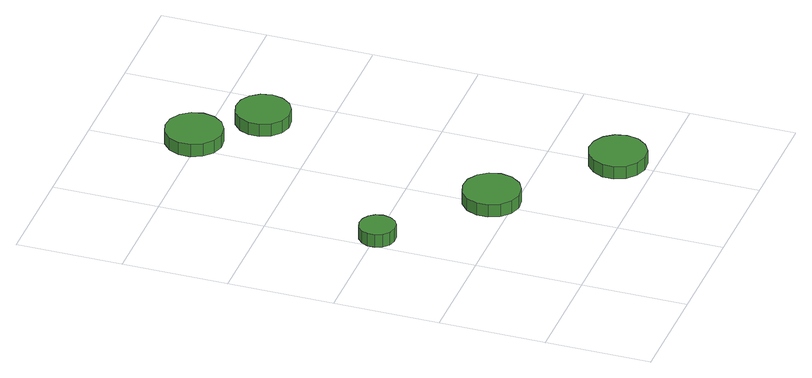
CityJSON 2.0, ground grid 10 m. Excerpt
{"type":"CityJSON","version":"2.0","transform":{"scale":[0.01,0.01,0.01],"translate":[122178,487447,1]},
"CityObjects":{
"tree1":{"type":"SolitaryVegetationObject","attributes":{"function":"something"},"geometry":[{"type":"MultiSurface","lod":"1","boundaries":[[[0,1,2,3,4,5,6,7,8,9,10,11,12,13,14]],[[15,16,17,18,19,20,21,22,23,24,25,26,27,28,29]],[[0,29,28,1]],[[1,28,27,2]],[[2,27,26,3]],[[3,26,25,4]],[[4,25,24,5]],[[5,24,23,6]],[[6,23,22,7]],[[7,22,21,8]],[[8,21,20,9]],[[9,20,19,10]],[[10,19,18,11]],[[11,18,17,12]],[[12,17,16,13]],[[13,16,15,14]],[[14,15,29,0]]]}]},
"tree2":{"type":"SolitaryVegetationObject","attributes":{"function":"something"},"geometry":[{"type":"MultiSurface","lod":"1","boundaries":[[[30,31,32,33,34,35,36,37,38,39,40,41,42,43,44]],[[45,46,47,48,49,50,51,52,53,54,55,56,57,58,59]],[[30,59,58,31]],[[31,58,57,32]],[[32,57,56,33]],[[33,56,55,34]],[[34,55,54,35]],[[35,54,53,36]],[[36,53,52,37]],[[37,52,51,38]],[[38,51,50,39]],[[39,50,49,40]],[[40,49,48,41]],[[41,48,47,42]],[[42,47,46,43]],[[43,46,45,44]],[[44,45,59,30]]]}]},
"tree3":{"type":"SolitaryVegetationObject","attributes":{"function":"something"},"geometry":[{"type":"MultiSurface","lod":"1","boundaries":[[[60,61,62,63,64,65,66,67,68,69,70,71,72,73,74]],[[75,76,77,78,79,80,81,82,83,84,85,86,87,88,89]],[[60,89,88,61]],[[61,88,87,62]],[[62,87,86,63]],[[63,86,85,64]],[[64,85,84,65]],[[65,84,83,66]],[[66,83,82,67]],[[67,82,81,68]],[[68,81,80,69]],[[69,80,79,70]],[[70,79,78,71]],[[71,78,77,72]],[[72,77,76,73]],[[73,76,75,74]],[[74,75,89,60]]]}]},
"tree4":{"type":"SolitaryVegetationObject","attributes":{"function":"something"},"geometry":[{"type":"MultiSurface","lod":"1","boundaries":[[[90,91,92,93,94,95,96,97,98,99,100,101,102,103,104]],[[105,106,107,108,109,110,111,112,113,114,115,116,117,118,119]],[[90,119,118,91]],[[91,118,117,92]],[[92,117,116,93]],[[93,116,115,94]],[[94,115,114,95]],[[95,114,113,96]],[[96,113,112,97]],[[97,112,111,98]],[[98,111,110,99]],[[99,110,109,100]],[[100,109,108,101]],[[101,108,107,102]],[[102,107,106,103]],[[103,106,105,104]],[[104,105,119,90]]]}]},
"tree5":{"type":"SolitaryVegetationObject","attributes":{"function":"something"},"geometry":[{"type":"MultiSurface","lod":"1","boundaries":[[[120,121,122,123,124,125,126,127,128,129,130,131,132,133,134]],[[135,136,137,138,139,140,141,142,143,144,145,146,147,148,149]],[[120,149,148,121]],[[121,148,147,122]],[[122,147,146,123]],[[123,146,145,124]],[[124,145,144,125]],[[125,144,143,126]],[[126,143,142,127]],[[127,142,141,128]],[[128,141,140,129]],[[129,140,139,130]],[[130,139,138,131]],[[131,138,137,132]],[[132,137,136,133]],[[133,136,135,134]],[[134,135,149,120]]]}]}
},
"vertices":[
[339,1987,138],[324,2057,138],[283,2114,138],[221,2149,138],[151,2157,138],[83,2135,138],[31,2087,138],[2,2023,138],[2,1952,138],[31,1887,138],[83,1840,138],[151,1818,138],[221,1825,138],[283,1861,138],[324,1918,138],[324,1918,9],[283,1861,9],[221,1825,9],[151,1818,9],[83,1840,9],[31,1887,9],[2,1952,9],[2,2023,9],[31,2087,9],[83,2135,9],[151,2157,9],[221,2149,9],[283,2114,9],[324,2057,9],[339,1987,9],
[1331,1214,138],[1308,1323,138],[1242,1413,138],[1145,1469,138],[1034,1481,138],[928,1446,138],[845,1371,138],[800,1269,138],[800,1158,138],[845,1056,138],[928,981,138],[1034,947,138],[1145,958,138],[1242,1014,138],[1308,1104,138],[1308,1104,9],[1242,1014,9],[1145,958,9],[1034,947,9],[928,981,9],[845,1056,9],[800,1158,9],[800,1269,9],[845,1371,9],[928,1446,9],[1034,1481,9],[1145,1469,9],[1242,1413,9],[1308,1323,9],[1331,1214,9],
[2292,350,139],[2269,460,139],[2203,550,139],[2107,606,139],[1996,617,139],[1890,583,139],[1807,508,139],[1761,406,139],[1761,295,139],[1807,193,139],[1890,118,139],[1996,83,139],[2107,95,139],[2203,151,139],[2269,241,139],[2269,241,10],[2203,151,10],[2107,95,10],[1996,83,10],[1890,118,10],[1807,193,10],[1761,295,10],[1761,406,10],[1807,508,10],[1890,583,10],[1996,617,10],[2107,606,10],[2203,550,10],[2269,460,10],[2292,350,10],
[1397,4050,149],[1374,4160,149],[1309,4250,149],[1212,4306,149],[1101,4317,149],[995,4283,149],[912,4208,149],[866,4106,149],[866,3995,149],[912,3893,149],[995,3818,149],[1101,3783,149],[1212,3795,149],[1309,3851,149],[1374,3941,149],[1374,3941,20],[1309,3851,20],[1212,3795,20],[1101,3783,20],[995,3818,20],[912,3893,20],[866,3995,20],[866,4106,20],[912,4208,20],[995,4283,20],[1101,4317,20],[1212,4306,20],[1309,4250,20],[1374,4160,20],[1397,4050,20],
[1884,3569,149],[1862,3672,149],[1800,3758,149],[1708,3811,149],[1603,3822,149],[1502,3789,149],[1424,3718,149],[1381,3622,149],[1381,3516,149],[1424,3419,149],[1502,3348,149],[1603,3315,149],[1708,3326,149],[1800,3379,149],[1862,3465,149],[1862,3465,20],[1800,3379,20],[1708,3326,20],[1603,3315,20],[1502,3348,20],[1424,3419,20],[1381,3516,20],[1381,3622,20],[1424,3718,20],[1502,3789,20],[1603,3822,20],[1708,3811,20],[1800,3758,20],[1862,3672,20],[1884,3569,20]
]}
